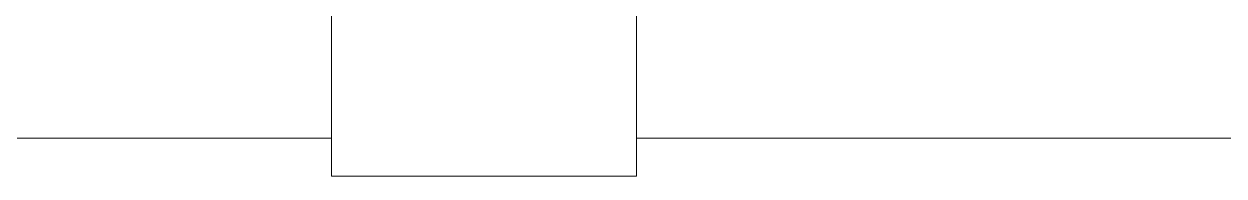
# Model space of a CAD drawing. Header units: millimetres. Extents: x 206 to 837, y 40 to 323.
# Drawn here: x 695.427 to 696.214, y 263.422 to 263.522 of the extents above; entities that cross this region are included whole.
import ezdxf

# ---------------------------------------------------------------- set-up
doc = ezdxf.new("R2010")
doc.units = ezdxf.units.MM
doc.layers.add('I-ARQ', color=8, linetype='Continuous', lineweight=0)

msp = doc.modelspace()

# ---------------------------------------------------------------- linework, layer by layer
at = {"layer": 'I-ARQ'}
for p, q in [((695.62903, 263.62182), (695.62903, 263.42182)), ((695.62903, 263.62182), (695.62903, 263.42182)), ((695.82903, 263.42182), (695.82903, 263.62182)), ((695.82903, 263.42182), (695.82903, 263.62182)), ((695.62903, 263.44682), (695.40903, 263.44682)), ((701.43403, 263.44682), (695.82903, 263.44682)), ((695.62903, 263.42182), (695.82903, 263.42182)), ((695.62903, 263.42182), (695.82903, 263.42182))]:
    msp.add_line(p, q, dxfattribs=at)

doc.saveas('drawing.dxf')
